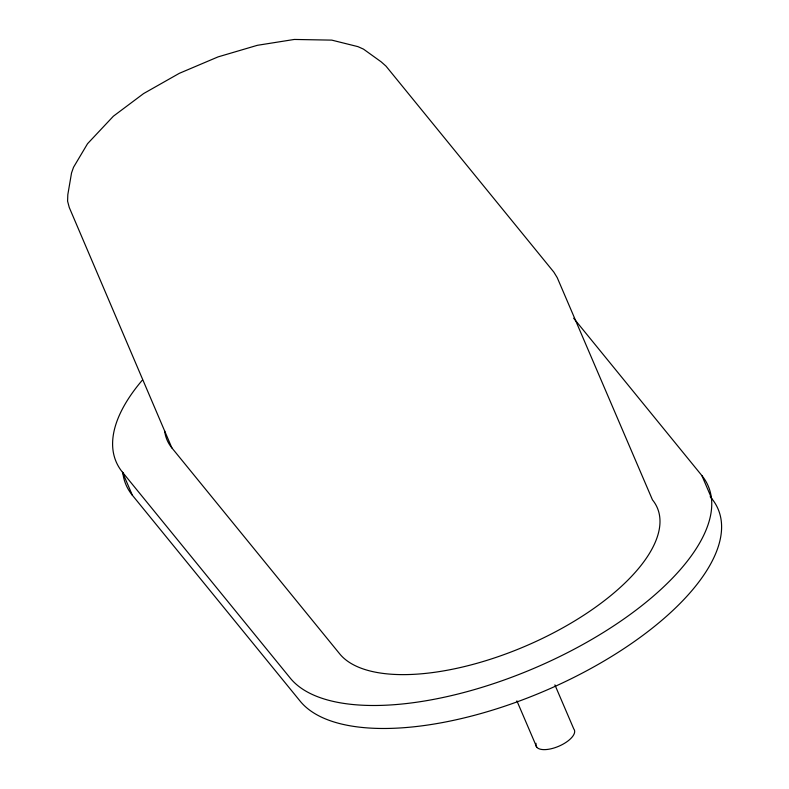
<?xml version="1.0" encoding="UTF-8"?>
<svg xmlns="http://www.w3.org/2000/svg" width="789" height="789" viewBox="0 0 789 789"><rect width="100%" height="100%" fill="white"/><g stroke="black" fill="none" stroke-linecap="round" stroke-linejoin="round"><path stroke-width="1.18" d="M573.652 318.223L701.865 475.57L711.717 498.559A230.763 98.98 -23.2 0 1 570.496 679.092A230.763 98.98 -23.2 0 1 300.185 701.194L132.345 495.216L122.492 472.226A230.763 98.98 -23.2 0 1 142.119 380.397M710.159 496.656L711.717 498.559M171.874 447.905L339.714 653.884A175.375 75.221 -23.2 0 0 545.15 637.088A175.375 75.221 -23.2 0 0 652.473 499.881L557.221 277.629L553.809 272.067L386.008 66.138L381.215 61.877L363.482 49.125L357.94 46.64L331.765 40.121L294.317 39.45L257.332 45.318L218.109 56.877L179.32 73.328L143.608 93.566L113.399 116.19L87.54 143.716L73.535 167.268L71.533 172.959L67.815 194.696L67.588 201.175L69.254 207.448L171.874 447.905A175.375 75.221 -23.2 0 1 164.645 430.962M122.492 472.226L290.322 678.195A230.763 98.98 -23.2 0 0 560.644 656.103A230.763 98.98 -23.2 0 0 701.865 475.57M554.894 684.872L573.781 728.937A20.77 8.906 -23.2 0 1 556.926 746.996A20.77 8.906 -23.2 0 1 536.027 743.307M516.884 700.849L536.737 747.183M132.345 495.216A230.763 98.98 -23.2 0 1 122.778 472.522"/></g></svg>
